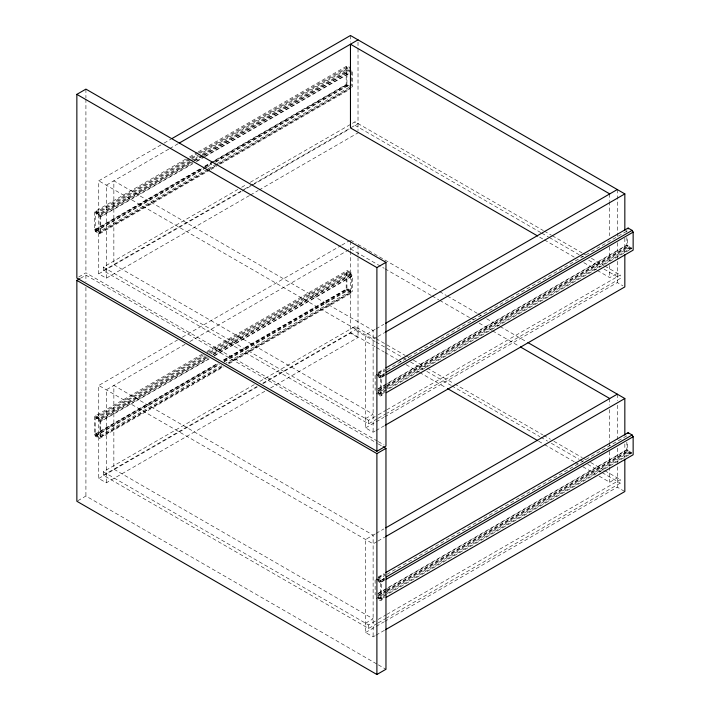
<?xml version="1.0" encoding="UTF-8"?>
<svg xmlns="http://www.w3.org/2000/svg" width="710" height="710" viewBox="0 0 710 710"><rect width="100%" height="100%" fill="white"/><g stroke="black" fill="none" stroke-linecap="round" stroke-linejoin="round"><path stroke-width="0.53" stroke-dasharray="3.55 2.66" d="M249.458 195.552L106.305 278.196L98.752 273.838L98.752 180.828L163.123 143.66M164.09 143.109L170.808 139.222M168.758 149.135L106.305 185.186L106.305 278.196M169.717 148.576L178.361 143.589M185.789 159.058L94.474 211.784L94.474 229.8L95.486 231.549L99.515 233.874L210 170.08M189.588 156.866L197.318 152.401M198.241 151.878L347.199 65.87L350.42 67.734M188.984 158.445L95.229 212.574L95.229 229.88L95.797 230.856L99.515 232.995L217.686 164.773M189.952 157.895L198.028 153.227M198.596 152.898L347.51 66.926L350.296 68.533M100.012 231.185L100.012 216.79L96.24 213.958L96.24 213.089L196.155 155.401M199.998 153.182L347.953 67.761L347.953 68.63L200.957 153.502M96.24 213.958L190.395 159.599M191.354 159.049L199.998 154.052M95.486 211.198L99.515 213.524L189.819 161.383M190.777 160.833L198.463 156.395M202.306 154.177L348.344 69.864M95.797 212.254L99.515 214.393L192.703 160.593M193.661 160.034L201.347 155.596M202.306 155.046L350.261 69.624M96.24 213.089L99.764 215.121L192.951 161.321M193.919 160.762L202.563 155.774M203.521 155.215L350.518 70.352M99.453 215.813L193.599 161.454M194.567 160.904L203.211 155.907M204.169 155.357L351.166 70.485M100.012 216.79L192.241 163.54M196.084 161.321L203.77 156.883M204.737 156.333L350.767 72.021M100.767 231.984L100.767 216.869L193.005 163.62M196.847 161.401L204.533 156.963M205.492 156.404L350.562 72.651M94.474 229.8L201.116 168.234M204.959 166.016L346.187 84.472L346.187 66.456M95.229 229.88L203.797 167.196M204.755 166.646L212.441 162.208M213.399 161.649L346.942 84.552L346.942 67.255M208.376 169.859L99.764 232.561L96.24 230.528L96.24 229.658L203.841 167.533M204.799 166.974L213.453 161.987M214.411 161.427L347.953 84.33L347.953 85.2L215.37 161.747M95.797 230.856L211.527 163.966M95.486 231.549L205.004 168.314M205.971 167.755L211.731 164.427M215.574 162.208L347.199 86.221L350.42 88.075M207.613 169.06L99.453 231.513L96.24 229.658M208.012 168.829L216.656 163.841M217.224 163.513L351.166 86.185M209.29 169.326L350.562 87.765M351.477 87.232L352.48 86.655L352.48 71.541L351.477 69.793M218.644 164.214L350.261 88.226M210.959 169.53L216.719 166.202M220.561 163.983L350.261 89.096M78.668 277.007L85.919 272.817L377.329 441.061M80.478 278.284L85.919 275.143L377.329 443.386M377.241 418.82L368.596 423.808L103.287 270.634L103.287 267.146L237.788 189.499M241.631 187.28L246.441 184.502M250.284 182.284L355 121.827L543.345 230.564M103.287 270.634L243.557 189.659M244.515 189.1L253.159 184.112M254.127 183.553L358.017 123.567M98.752 273.838L240.947 191.744M241.906 191.185L349.506 129.06M250.417 194.993L258.103 190.555M259.061 190.005L358.017 132.868M264.83 391.29L106.305 482.818L98.752 478.46L98.752 385.45L177.535 339.966M182.337 337.188L340.862 245.669M341.821 245.11L349.506 240.672M185.088 344.323L106.305 389.808L106.305 482.818M189.889 341.545L355.186 246.113M202.128 354.255L94.474 416.397L94.474 434.422L95.486 436.162L99.515 438.487L223.446 366.937M206.885 351.503L347.199 270.492L351.228 272.817L351.228 273.687L211.917 354.121M203.397 354.752L95.229 417.196L95.229 434.493L95.797 435.47L99.515 437.617L222.487 366.617M207.24 352.533L347.51 271.548L351.228 273.687M100.012 435.807L100.012 421.412L96.24 418.58L96.24 417.711L202.882 356.136M209.61 352.258L347.953 272.383L351.477 274.415L352.48 276.163L352.48 291.277L228.505 362.854M96.24 418.58L204.799 355.905M209.61 353.127L347.953 273.252L351.166 275.107L351.725 276.083L351.725 290.479L225.869 363.138M95.486 415.82L99.515 418.146L206.157 356.58M210.959 353.802L351.228 272.817M95.797 416.868L99.515 419.015L207.116 356.89M96.24 417.711L99.764 419.743L207.364 357.618M213.133 354.29L351.477 274.415M99.453 420.435L208.012 357.76M212.814 354.982L351.166 275.107M100.012 421.412L208.58 358.736M214.34 355.408L351.725 276.083M100.767 436.606L100.767 421.491L209.335 358.807M214.136 356.038L352.48 276.163M94.474 434.422L217.455 363.422M223.215 360.094L346.187 289.094L346.187 271.078M95.229 434.493L217.242 364.052M223.97 360.174L346.942 289.174L346.942 271.868M221.822 366.715L99.764 437.183L96.24 435.15L96.24 434.28L218.254 363.831M224.014 360.502L347.953 288.952L351.166 290.807M95.797 435.47L219.212 364.15M224.014 361.372L347.953 289.822L351.477 291.854M95.486 436.162L219.417 364.612M224.227 361.843L347.199 290.843L351.228 293.168L351.228 292.289L347.51 290.15L346.942 289.174M221.467 365.685L99.453 436.126L96.24 434.28M228.247 363.289L351.228 292.289M229.215 363.609L351.228 293.168M377.241 623.442L368.596 628.43L103.287 475.256L103.287 471.768L255.085 384.128M259.887 381.359L355 326.449L375.306 338.164M103.287 475.256L257.002 386.506M262.771 383.178L358.017 328.189M98.752 478.46L257.277 386.932M263.046 383.604L350.465 333.132L358.017 337.49L358.017 257.765M270.59 387.962L358.017 337.49M77.763 500.745L85.919 496.041L377.329 664.285M375.182 329.325L365.57 334.871L365.57 427.881L373.123 432.239L375.049 431.13M376.14 328.765L383.826 324.328M376.966 337.01L373.123 339.229L98.752 180.828M377.924 336.46L384.651 332.573M378.315 372.271L384.083 368.943M378.315 373.14L384.083 369.812M378.022 373.611L384.74 369.724M377.818 374.96L386.462 369.963M387.021 369.644L628.172 230.413M378.004 374.312L380.427 375.705L384.27 373.487M376.398 374.25L380.107 376.398L383.95 374.179M376.14 374.694L379.664 376.726L384.474 373.948M378.066 376.673L379.664 377.596L384.474 374.827M380.675 394.671L380.675 377.374L384.518 375.155M381.43 395.47L381.43 377.454L384.314 375.785M378.022 388.725L626.85 245.056L626.85 237.504M377.818 389.355L386.462 384.358M387.42 383.808L627.604 245.136L627.604 237.388M378.377 390.331L386.062 385.894M387.021 385.335L628.172 246.113L631.385 247.967L631.385 248.837L387.349 389.728M378.066 391.024L385.752 386.586M386.71 386.027L627.853 246.805L631.385 248.837M378.315 391.742L386 387.305M386.968 386.755L628.11 247.533L630.897 249.139M384.083 389.293L376.398 393.73L380.427 396.056L384.314 393.81M385.042 388.734L628.11 248.402L630.524 249.796M378.066 392.364L379.664 393.296L386.391 389.408M387.349 388.858L631.385 247.967M377.906 393.145L379.664 394.165L386.391 390.278M384.518 392.452L380.107 395L378.252 393.926M365.57 418.58L373.123 414.223L113.857 264.537L113.857 180.828L373.123 330.514L373.123 432.239M597.252 270.404L609.73 277.61L617.283 273.252M103.287 267.146L368.596 420.32L377.241 415.332M378.199 414.773L385.885 410.336M386.843 409.785L620.309 275.001L620.309 278.489L386.843 413.273M378.199 418.261L385.885 413.823M365.57 427.881L375.182 422.335M376.14 421.775L383.826 417.338M384.784 416.788L617.283 282.553L622.945 285.828M376.007 430.579L384.651 425.583M375.182 533.947L365.57 539.493L365.57 632.503L373.123 636.861L375.049 635.752M376.14 533.387L383.826 528.95M376.966 541.632L373.123 543.851L98.752 385.45M377.924 541.073L384.651 537.195M378.315 576.893L384.083 573.565M378.315 577.762L384.083 574.434M378.022 578.224L384.74 574.346M377.818 579.582L386.062 574.816M387.021 574.266L628.172 435.035M378.004 578.934L380.427 580.327L384.27 578.109M376.398 578.872L380.107 581.02L383.95 578.801M376.14 579.307L379.664 581.348L384.474 578.57M378.066 581.286L379.664 582.218L384.474 579.44M380.675 599.293L380.675 581.996L384.518 579.777M381.43 600.092L381.43 582.076L384.314 580.407M378.022 593.338L626.85 449.678L626.85 442.126M377.818 593.968L386.462 588.981M387.42 588.421L627.604 449.758L627.604 442.01M378.377 594.953L386.062 590.516M387.021 589.957L628.172 450.735L631.385 452.589L631.385 453.459L387.349 594.35M378.066 595.637L385.752 591.199M386.71 590.649L627.853 451.427L631.385 453.459M378.315 596.365L386 591.927M386.968 591.377L628.11 452.155L630.897 453.761M384.083 593.915L376.398 598.352L380.427 600.678L384.314 598.432M385.042 593.356L628.11 453.024L630.524 454.418M378.066 596.986L379.664 597.909L386.391 594.03M387.349 593.471L631.385 452.589M377.906 597.767L379.664 598.787L386.391 594.9M384.518 597.074L380.107 599.622L378.252 598.548M365.57 623.202L373.123 618.836L113.857 469.159L113.857 385.45L373.123 535.127L373.123 636.861M599.169 476.135L609.73 482.232L617.283 477.874M103.287 471.768L368.596 624.942L377.241 619.954M378.199 619.395L385.885 614.958M386.843 614.407L620.309 479.614L620.309 483.102L386.843 617.895M378.199 622.883L385.885 618.446M365.57 632.503L375.182 626.957M376.14 626.397L383.826 621.96M384.784 621.41L617.283 487.175L623.895 490.992M376.007 635.193L384.651 630.205M347.953 85.2L350.598 86.727M544.304 231.123L551.342 235.188M552.3 235.738L581.996 252.875M582.954 253.434L585.83 255.094M591.359 258.289L604.024 265.593M604.805 266.046L620.309 275.001M540.807 232.587L355 125.315L355 121.827M541.765 233.137L548.475 237.016M549.433 237.566L579.12 254.704M580.079 255.263L582.954 256.922M588.697 260.233L600.19 266.871M604.024 269.081L620.309 278.489M539.635 237.14L543.478 239.359M544.437 239.918L574.204 257.1M583.806 262.647L596.293 269.853M350.465 240.122L356.136 243.388M358.017 244.48L438.682 291.047M439.641 291.606L446.359 295.484M447.327 296.034L477.093 313.225M478.052 313.776L480.927 315.444M486.696 318.772L499.174 325.979M500.133 326.529L526.066 341.501M350.465 248.837L384.075 268.247M385.042 268.797L431.13 295.413M432.088 295.964L438.815 299.842M439.774 300.401L469.541 317.583M470.499 318.142L474.342 320.361M479.143 323.13L491.622 330.336M492.58 330.887L518.513 345.859M376.069 338.608L405.073 355.355M406.031 355.905L408.916 357.574M413.424 360.174L426.195 367.549M427.154 368.108L454.045 383.631M454.613 383.95L542.724 434.831M543.683 435.381L550.392 439.25M553.906 441.283L581.996 457.497M582.715 457.915L585.83 459.707M590.613 462.476L603.846 470.109M604.805 470.668L620.309 479.614M375.111 341.545L355 329.937L355 326.449M376.069 342.096L401.931 357.032M402.889 357.583L405.765 359.242M410.549 362.002L423 369.191M426.834 371.41L450.779 385.228M451.737 385.787L539.848 436.659M540.807 437.209L547.516 441.079M551.342 443.288L579.12 459.326M580.079 459.885L582.954 461.544M587.738 464.304L601.148 472.043M602.107 472.603L620.309 483.102M350.465 332.546L375.439 346.959M376.398 347.518L384.075 351.956M385.042 352.506L397.52 359.713M398.479 360.272L401.363 361.931M406.164 364.7L418.643 371.907M419.61 372.466L446.492 387.988M538.677 441.212L543.478 443.981M544.437 444.54L574.204 461.722M575.162 462.272L578.047 463.941M582.848 466.71L595.326 473.916M378.288 441.62L384.048 444.939M378.288 443.945L382.122 446.155M378.288 664.844L385.965 669.273M627.604 245.136L628.172 246.113M626.85 245.056L627.853 246.805M627.604 449.758L628.172 450.735M626.85 449.678L627.853 451.427M346.942 84.552L347.51 85.528M346.187 84.472L347.199 86.221M346.187 289.094L347.199 290.843M380.427 375.705L381.43 377.454M380.107 376.398L380.675 377.374M380.427 580.327L381.43 582.076M380.107 581.02L380.675 581.996M99.764 215.121L100.767 216.869M99.764 419.743L100.767 421.491M628.11 247.533L628.11 248.402M628.11 452.155L628.11 453.024M626.85 229.942L626.85 232.108M624.835 238.196L624.835 252.591M624.835 443.927L624.835 458.314M617.283 189.543L617.283 236.909M617.283 242.696L617.283 282.553M617.283 394.165L617.283 400.813M617.283 405.179L617.283 439.561M617.283 448.134L617.283 487.175M609.73 193.901L609.73 200.513M609.73 201.613L609.73 235.755M609.73 246.769L609.73 261.094M609.73 265.496L609.73 277.61M609.73 398.523L609.73 405.135M609.73 409.537L609.73 441.478M609.73 442.578L609.73 445.889M609.73 451.391L609.73 465.716M609.73 466.816L609.73 482.232M379.664 376.726L379.664 377.596M379.664 393.296L379.664 394.165M379.664 581.348L379.664 582.218M379.664 597.909L379.664 598.787M375.137 375.27L375.137 390.385M375.137 579.892L375.137 595.007M368.596 420.32L368.596 423.808M368.596 624.942L368.596 628.43M358.017 42.059L358.017 47.57M358.017 48.671L358.017 130.658M358.017 245.58L358.017 256.656M351.725 71.461L351.725 85.857M350.465 35.5L350.465 42.147M350.465 241.231L350.465 250.089M350.465 251.189L350.465 333.132M347.953 272.383L347.953 273.252M347.953 288.952L347.953 289.822M99.515 213.524L99.515 214.393M99.515 232.995L99.515 233.874M99.515 418.146L99.515 419.015M99.515 437.617L99.515 438.487M85.919 89.123L85.919 97.98M85.919 99.081L85.919 272.817M85.919 275.143L85.919 281.772M85.919 287.293L85.919 496.041"/><path stroke-width="1.06" d="M76.857 94.359L85.919 89.123L385.965 262.354L385.965 446.049L376.895 451.276L76.857 278.054L76.857 94.359L376.895 267.581L385.965 262.354M171.776 138.672L350.465 35.5L624.835 193.901L624.835 230.448M179.319 143.029L358.017 39.858M383.08 446.714L385.965 448.374L385.965 669.273L376.895 674.5L76.857 501.269L76.857 280.379L79.573 278.808M385.752 323.219L617.283 189.543M385.61 332.023L624.835 193.901M386 367.833L628.11 228.061L632.14 230.386L633.142 232.126L633.142 250.142L386.187 392.728M386.187 372.377L632.14 230.386M386.231 374.676L633.142 232.126M385.61 425.033L624.835 286.911L624.835 254.801M76.857 280.379L376.895 453.601L385.965 448.374M385.752 527.841L617.283 394.165M385.61 536.636L624.835 398.523L624.835 435.061M386 572.455L628.11 432.674L632.14 434.999L633.142 436.748L633.142 454.764L386.187 597.35M386.187 576.999L632.14 434.999M386.231 579.298L633.142 436.748M385.61 629.646L624.835 491.533L624.835 459.423M609.73 193.901L350.465 44.215L350.465 127.924L537.718 236.031M527.983 342.611L624.835 398.523M520.43 346.968L609.73 398.523M447.451 388.539L537.718 440.653M628.11 228.061L628.11 228.931M628.11 432.674L628.11 433.553M376.895 267.581L376.895 451.276M376.895 453.601L376.895 674.5"/></g></svg>
